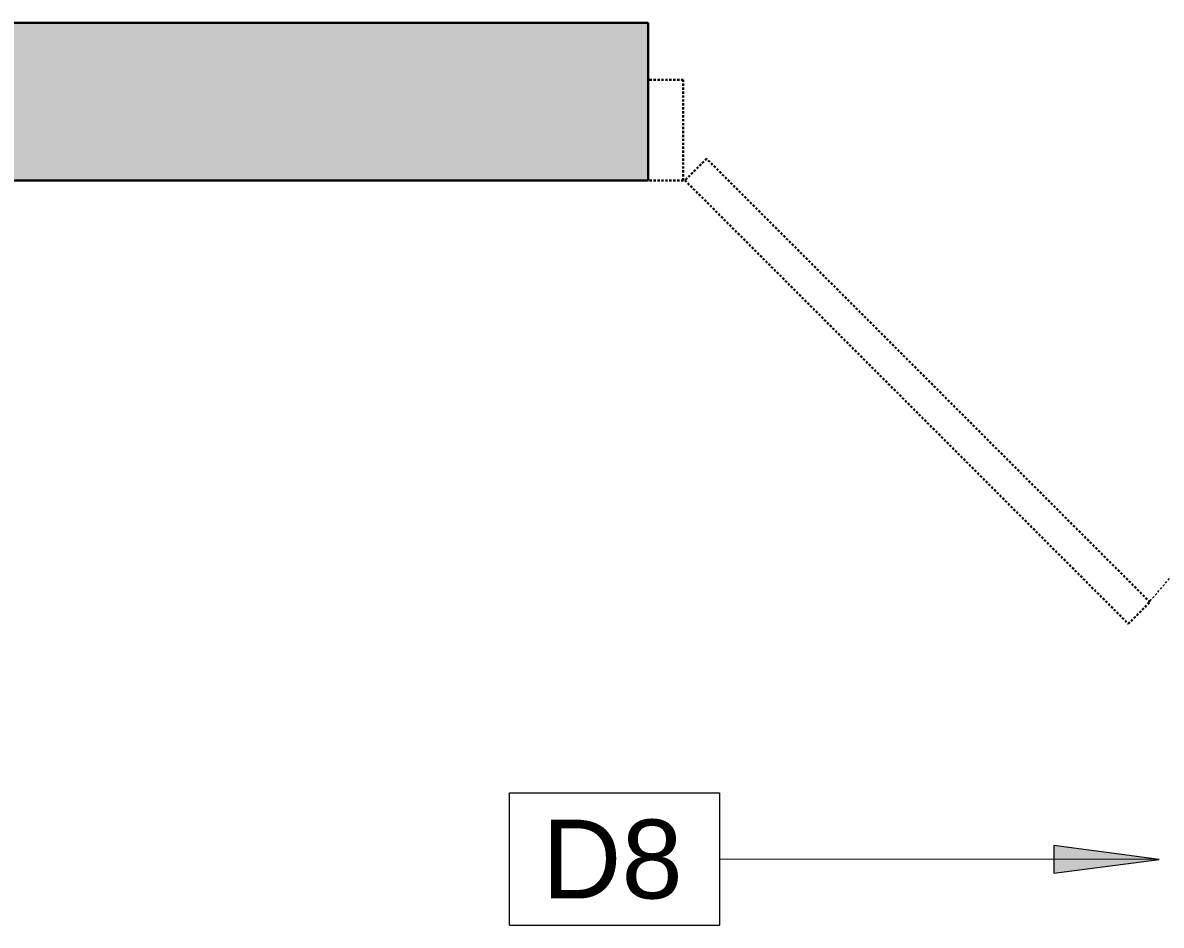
# Model space of a CAD drawing. Header units: inches. Extents: x -1176 to 1551, y -3558 to 978.
# Drawn here: x -851.8 to -786.7, y -835.5 to -783.9 of the extents above; entities that cross this region are included whole.
import ezdxf

# ---------------------------------------------------------------- set-up
doc = ezdxf.new("R2010")
doc.units = ezdxf.units.IN
doc.header["$MEASUREMENT"] = 0
doc.linetypes.add('Demolished', pattern=[0.1875, 0.125, -0.0625])
for name, color, linetype, lineweight in [('A-ANNO-KEYN', 231, 'Continuous', 9), ('A-DOOR', 31, 'Continuous', 18), ('A-DOOR-FRAM', 31, 'Continuous', 30), ('A-WALL', 113, 'Continuous', 18), ('A-WALL-PATT', 111, 'Continuous', 18)]:
    doc.layers.add(name, color=color, linetype=linetype, lineweight=lineweight)
doc.styles.add('Arial', font='arial.ttf', dxfattribs={"height": 4.5})

# ---------------------------------------------------------------- blocks, each defined once
blk = doc.blocks.new('Single Flush - D2 3_ X 8_-8252870-1st Floor Demo')
at = {"layer": 'A-DOOR', "color": 10, "linetype": 'Demolished', "lineweight": 30}
for p, q in [((-7.417, 29.823), (-8.654, 28.586)), ((17.906, 4.5), (-7.417, 29.823)), ((-8.654, 28.586), (16.669, 3.263)), ((16.669, 3.263), (17.906, 4.5))]:
    blk.add_line(p, q, dxfattribs=at)
at = {"layer": 'A-DOOR', "color": 7, "linetype": 'Demolished', "lineweight": 9}
blk.add_arc((17.906, 4.5), 35.812, 135, 180.5, dxfattribs=at)
at = {"layer": 'A-DOOR-FRAM', "color": 10, "linetype": 'Demolished'}
for p, q in [((-20, -1.25), (-20, 4.5)), ((-20, 4.5), (-18, 4.5)), ((-18, -1.25), (-18, 4.5)), ((18, -1.25), (18, 4.5)), ((18, 4.5), (20, 4.5)), ((20, -1.25), (20, 4.5)), ((-20, -1.25), (-18, -1.25)), ((18, -1.25), (20, -1.25))]:
    blk.add_line(p, q, dxfattribs=at)
blk = doc.blocks.new('Keynote Tag - Keynote Number - Boxed-135510-1st Floor Demo')
at = {"layer": 'A-ANNO-KEYN'}
for p, q in [((-0.125, -0.0792), (-0.125, 0.0781)), ((-0.125, 0.0781), (0.125, 0.0781)), ((0.125, 0.0781), (0.125, -0.0792)), ((-0.125, -0.0792), (0.125, -0.0792))]:
    blk.add_line(p, q, dxfattribs=at)

msp = doc.modelspace()

# ---------------------------------------------------------------- hatches: boundary and pattern name
at = {"layer": 'A-ANNO-KEYN'}
msp.add_hatch(color=256, dxfattribs=at).paths.add_polyline_path([(-786.874, -831.713), (-792.873, -830.917), (-792.875, -832.497)], flags=0)
at = {"layer": 'A-WALL-PATT'}
h = msp.add_hatch(color=250, dxfattribs=at)
h.paths.add_polyline_path([(-772.043, -792.927), (-772.043, -783.927), (-776.043, -783.927), (-776.043, -792.927)], flags=0)
h.paths.add_polyline_path([(-816.043, -792.927), (-816.043, -783.927), (-1017.062, -783.927), (-1017.062, -792.927), (-850.707, -792.927)], flags=0)

# ---------------------------------------------------------------- linework, layer by layer
at = {"layer": 'A-ANNO-KEYN'}
for p, q in [((-792.873, -830.917), (-792.875, -832.497)), ((-786.874, -831.713), (-792.873, -830.917)), ((-786.874, -831.713), (-811.972, -831.686)), ((-792.875, -832.497), (-786.874, -831.713))]:
    msp.add_line(p, q, dxfattribs=at)
at = {"layer": 'A-WALL', "color": 8, "lineweight": 30}
for p, q in [((-1017.062, -783.927), (-816.043, -783.927)), ((-816.043, -792.927), (-816.043, -783.927)), ((-1017.062, -792.927), (-816.043, -792.927))]:
    msp.add_line(p, q, dxfattribs=at)

# ---------------------------------------------------------------- block references
at = {"layer": 'A-ANNO-KEYN', "xscale": 47.99999999999997, "yscale": 47.99999999999997, "zscale": 47.99999999999997}
msp.add_blockref('Keynote Tag - Keynote Number - Boxed-135510-1st Floor Demo', (-817.972, -831.66), dxfattribs=at)
at = {"layer": 'A-DOOR', "color": 7, "linetype": 'Demolished', "lineweight": 9, "rotation": 180}
msp.add_blockref('Single Flush - D2 3_ X 8_-8252870-1st Floor Demo', (-796.043, -788.427), dxfattribs=at)

# ---------------------------------------------------------------- texts
at = {"layer": 'A-ANNO-KEYN', "insert": (-822.115, -829.434), "char_height": 4.5, "width": 9.8475, "attachment_point": 1, "style": 'Arial'}
msp.add_mtext('D8', dxfattribs=at)

doc.saveas('drawing.dxf')
